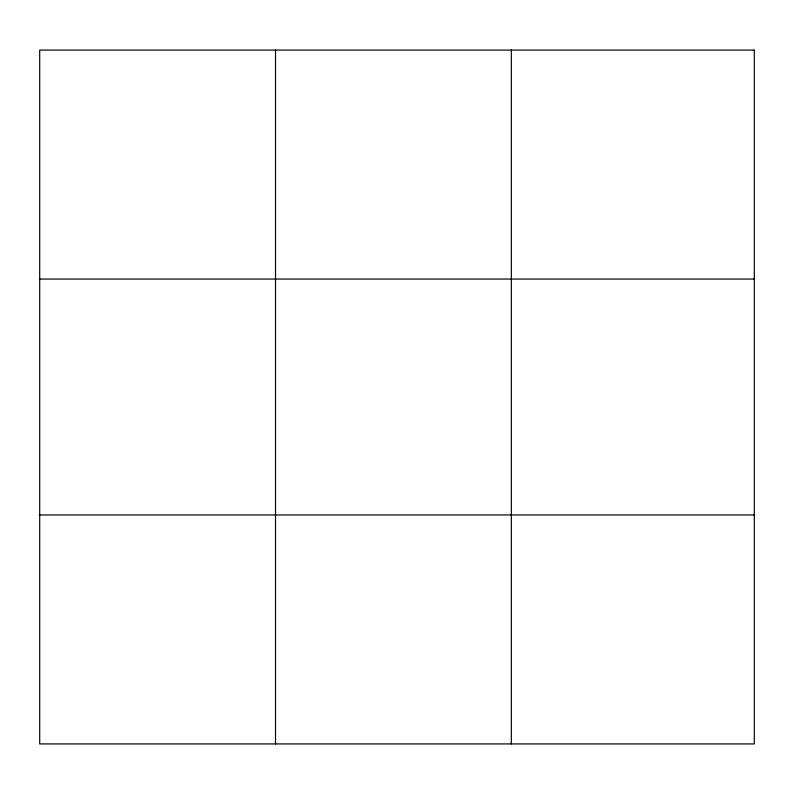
<?xml version="1.0" encoding="UTF-8"?>
<svg xmlns="http://www.w3.org/2000/svg" width="794" height="794" viewBox="0 0 794 794"><rect width="100%" height="100%" fill="white"/><g stroke="black" fill="none" stroke-linecap="round" stroke-linejoin="round"><path stroke-width="1.19" d="M275.518 743.928L275.518 50.072M511.336 743.928L511.336 50.072M39.7 279.041L754.3 279.041M39.7 514.959L754.3 514.959M754.3 50.072L754.3 743.928L39.7 743.928L39.7 50.072L754.3 50.072"/></g></svg>
